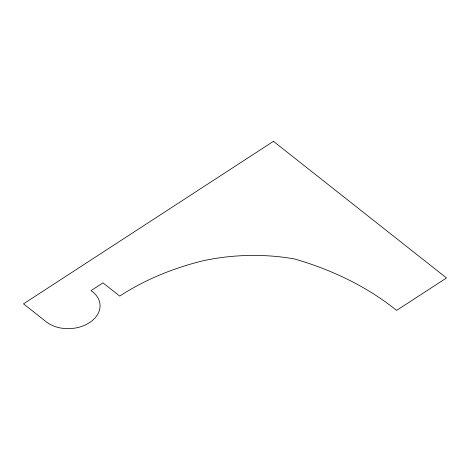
<?xml version="1.0" encoding="UTF-8"?>
<svg xmlns="http://www.w3.org/2000/svg" width="470" height="470" viewBox="0 0 470 470"><rect width="100%" height="100%" fill="white"/><g stroke="black" fill="none" stroke-linecap="round" stroke-linejoin="round"><path stroke-width="0.7" d="M273.446 141.335L23.5 303.855L46.048 321.656A30.638 21.779 -3.9 0 0 90.205 322.179A30.638 21.779 -3.9 0 0 91.016 290.636L102.977 282.858L119.703 296.065A225.212 160.082 -3.9 0 1 203.028 260.779A172.12 122.341 -3.9 0 1 294.449 258.947A290.489 206.477 -3.9 0 1 396.604 310.412L446.5 277.97L273.446 141.335"/></g></svg>
